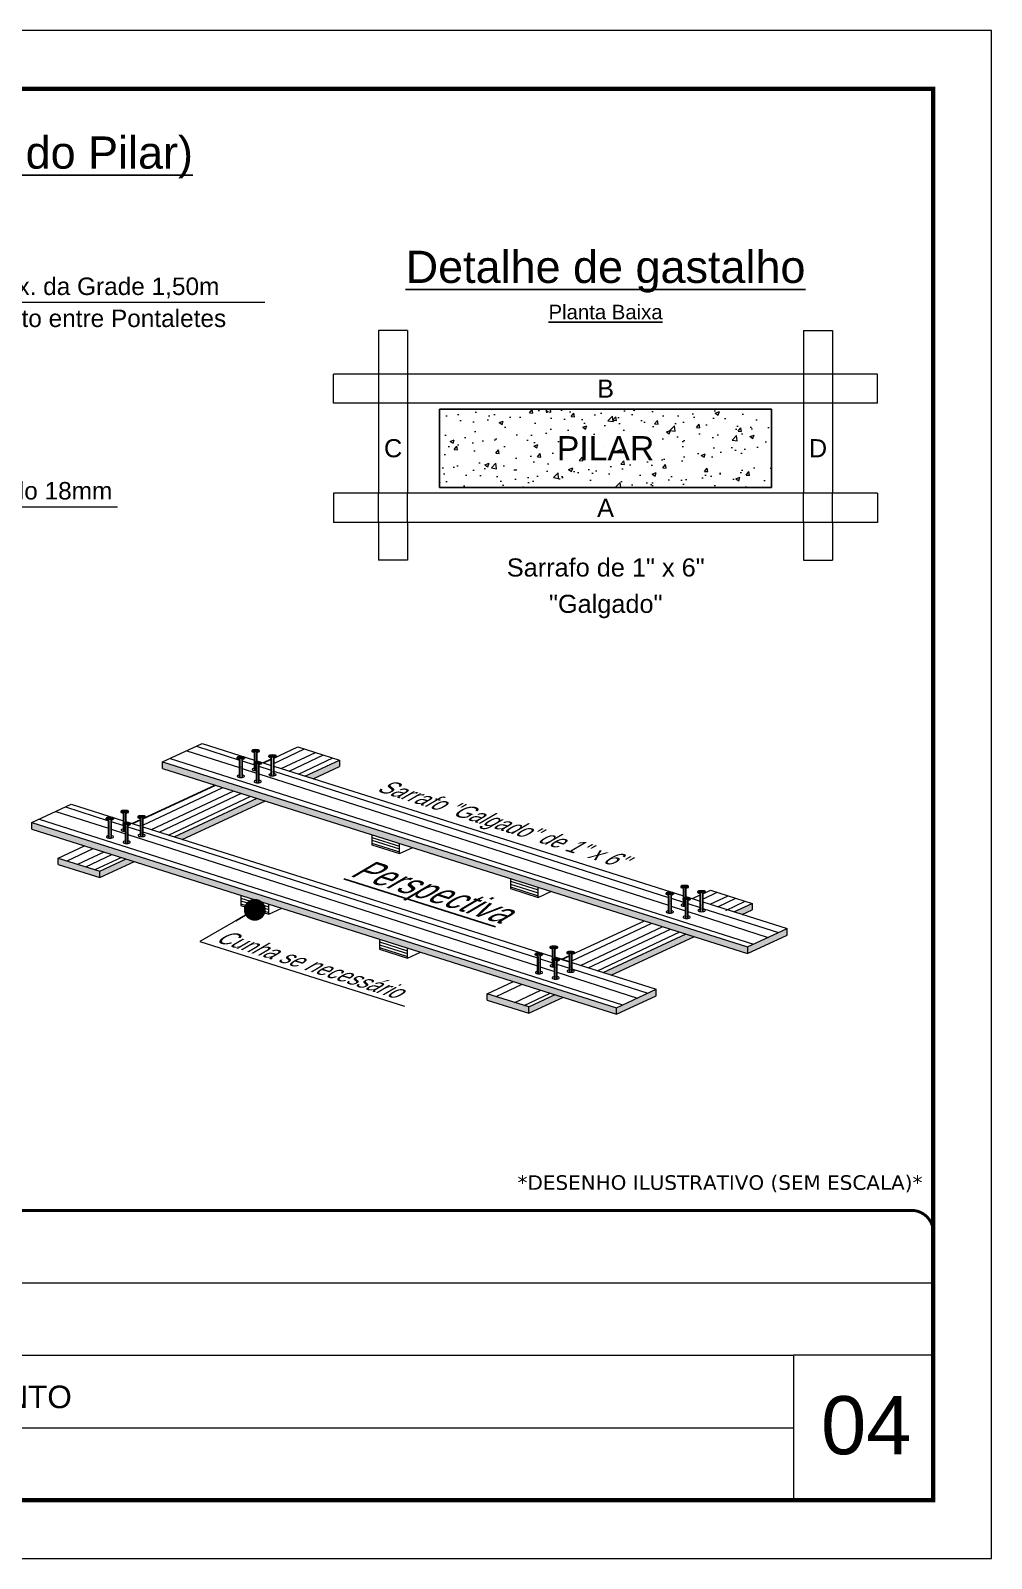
# Model space of a CAD drawing. Extents: x 2201 to 8455, y 252 to 7045.
# Drawn here: x 7794 to 8455, y 5995 to 7045 of the extents above; entities that cross this region are included whole.
import ezdxf
from ezdxf.enums import TextEntityAlignment as Align

# ---------------------------------------------------------------- set-up
doc = ezdxf.new("R2010")
doc.units = 0
doc.linetypes.add('CONTINUO', pattern=[0])
doc.linetypes.add('DASHED', pattern=[0.75, 0.5, -0.25])
for name, color, linetype, lineweight in [('CARIMBO', 255, 'Continuous', 9), ('CONCRETO', 251, 'Continuous', 25), ('Folhas', 255, 'Continuous', 9), ('Hachura', 251, 'Continuous', 9), ('Madeira', 126, 'Continuous', 18), ('SARRAFO DE PRESSAO', 251, 'DASHED', 9)]:
    doc.layers.add(name, color=color, linetype=linetype, lineweight=lineweight)
doc.layers.add('Demarcação 2', color=7, linetype='Continuous', lineweight=9, true_color=0xe0e0e0)
doc.styles.add('ARIAL', font='arial.ttf')
doc.styles.get("Standard").update_dxf_attribs({"font": 'arial.ttf'})
doc.styles.add('stylellllll', font='verdana.ttf', dxfattribs={"height": 2})
doc.dimstyles.new('3x', dxfattribs={"dimtxt": 10, "dimasz": 5, "dimexe": 7, "dimexo": 5, "dimgap": 4, "dimtad": 1, "dimdec": 4, "dimlfac": 0.333333, "dimdsep": 46, "dimtxsty": 'Standard', "dimblk": 'DOT', "dimcen": 0.09, "dimclrd": 1, "dimclre": 1, "dimclrt": 2, "dimadec": 0, "dimazin": 2, "dimtfac": 1, "dimtdec": 4, "dimtmove": 0, "dimatfit": 3, "dimldrblk": 'DOT', "dimfxl": 1, "dimtolj": 1, "dimtzin": 0, "dimlwd": 9, "dimlwe": 9, "dimarcsym": 0})

# ---------------------------------------------------------------- blocks, each defined once
blk = doc.blocks.new('_Dot')
at = {"color": 0, "linetype": 'ByBlock', "lineweight": -2}
blk.add_line((-0.5, 0), (-1, 0), dxfattribs=at)
at = {"color": 0, "linetype": 'ByBlock', "const_width": 0.5}
blk.add_lwpolyline([(-0.25, 0, 1), (0.25, 0, 1)], format="xyb", close=True, dxfattribs=at)
blk = doc.blocks.new('9999999999')
at = {"color": 30, "linetype": 'CONTINUO'}
for p, q in [((98564.6, 34379.6), (99584, 34379.6)), ((98564.6, 34329.8), (99488, 34329.8)), ((99584, 34329.8), (99488, 34329.8)), ((99488, 34329.8), (99488, 34230.2)), ((98564.6, 34280), (99488, 34280))]:
    blk.add_line(p, q, dxfattribs=at)
at = {"color": 30, "linetype": 'CONTINUO', "const_width": 2}
blk.add_lwpolyline([(99584, 34230.2), (99584, 34414.4, 0.414214), (99569, 34429.4), (98229, 34429.4, 0.414214), (98214, 34414.4), (98214, 34245.2, 0.414214), (98229, 34230.2), (99584, 34230.2)], format="xyb", dxfattribs=at)
at = {"layer": 'Folhas'}
blk.add_lwpolyline([(98139, 34190.2), (99624, 34190.2), (99624, 35240.2), (98139, 35240.2)], close=True, dxfattribs=at)
at = {"layer": 'Folhas', "color": 30, "const_width": 3}
blk.add_lwpolyline([(98214, 34230.2), (99584, 34230.2), (99584, 35200.2), (98214, 35200.2)], close=True, dxfattribs=at)
at = {"color": 7, "linetype": 'Continuous', "ltscale": 5, "style": 'ARIAL'}
blk.add_text('2° PAVIMENTO', height=15.483, dxfattribs=at).set_placement((98837.7, 34293.5))

msp = doc.modelspace()

# ---------------------------------------------------------------- hatches: boundary and pattern name
at = {"layer": 'Demarcação 2'}
h = msp.add_hatch(color=256, dxfattribs=at)
h.paths.add_polyline_path([(7813.33, 6476.01), (7813.33, 6471.61), (7841.94, 6462.56), (7841.94, 6466.96)])
h.paths.add_polyline_path([(7865.73, 6473.59), (7860.08, 6475.37), (7841.94, 6466.96), (7841.94, 6462.56)])
h.paths.add_polyline_path([(7955.73, 6515.3), (7950.09, 6517.08), (7892.95, 6490.6), (7898.59, 6488.82)])
h.paths.add_polyline_path([(8006.74, 6543.33), (7982.95, 6532.31), (7988.6, 6530.52), (8006.74, 6538.93)])
h = msp.add_hatch(color=256, dxfattribs=at)
h.paths.add_polyline_path([(7885.1, 6542.03), (7885.1, 6537.63), (8287.21, 6410.47), (8287.21, 6414.87)])
h.paths.add_polyline_path([(8314.43, 6423.09), (8314.43, 6427.49), (8287.21, 6414.87), (8287.21, 6410.47)])
h = msp.add_hatch(color=256, dxfattribs=at)
h.paths.add_polyline_path([(7795.09, 6500.32), (7795.09, 6495.92), (8197.2, 6368.77), (8197.2, 6373.17)])
h.paths.add_polyline_path([(8224.42, 6381.38), (8224.42, 6385.78), (8197.2, 6373.17), (8197.2, 6368.77)])
h = msp.add_hatch(color=256, dxfattribs=at)
h.paths.add_polyline_path([(8250.66, 6422.03), (8245.01, 6423.82), (8187.87, 6397.34), (8193.51, 6395.55)])
h.paths.add_polyline_path([(8290.38, 6444.84), (8277.88, 6439.05), (8283.52, 6437.26), (8290.38, 6440.44)])
h.paths.add_polyline_path([(8160.65, 6380.33), (8155.01, 6382.11), (8136.86, 6373.7), (8136.86, 6369.3)])
h.paths.add_polyline_path([(8108.25, 6382.75), (8108.25, 6378.35), (8136.86, 6369.3), (8136.86, 6373.7)])
at = {"layer": 'Hachura'}
h = msp.add_hatch(dxfattribs=at)
h.set_pattern_fill('AR-CONC', color=256, scale=4, style=0)
h.set_pattern_definition([(50, (8359.79, 11084.288), (28.69041, -2.51009), [3, -33]), (355, (8359.79, 11084.288), (-5.55005, 30.08769), [2.4, -26.4]), (100.4514, (8362.18, 11084.08), (23.14038, 27.57758), [2.5496, -28.04568]), (46.1842, (8359.79, 11092.288), (42.68964, -6.62076), [4.5, -49.5]), (96.6356, (8363.348, 11091.736), (37.3865, 38.9647), [3.8244, -42.0685]), (351.1842, (8359.79, 11092.29), (37.3865, 38.96474), [3.6, -39.6]), (21, (8363.79, 11090.288), (23.87628, -16.10476), [3, -33]), (326, (8363.79, 11090.288), (9.73261, 29.006), [2.4, -26.4]), (71.4514, (8365.78, 11088.946), (33.6089, 12.90122), [2.5496, -28.04568]), (37.5, (8359.79, 11084.288), (0.486394, 13.315754), [0, -26.08, 0, -26.8, 0, -26.5]), (7.5, (8359.79, 11084.288), (10.52278, 15.77647), [0, -15.28, 0, -25.48, 0, -10.1]), (327.5, (8350.87, 11084.288), (21.352897, -0.902195), [0, -10, 0, -31.2, 0, -41.4]), (317.5, (8346.87, 11084.288), (23.32745, 4.0042), [0, -13, 0, -20.72, 0, -29.4])])
h.paths.add_polyline_path([(8075.54, 6784.59), (8075.54, 6730.68), (8303.63, 6730.68), (8303.63, 6784.59)])
h.paths.add_polyline_path([(8151.95, 6745.19), (8227.22, 6745.19), (8227.22, 6770.08), (8151.95, 6770.08)], flags=24)
h = msp.add_hatch(dxfattribs=at)
h.set_pattern_fill('ANSI31', color=256, scale=15, angle=117.5, style=0)
h.set_pattern_definition([(162.5, (1383.7465, 13439.4647), (-0.56382337, -1.7882193), [])])
h.paths.add_polyline_path([(8048.02, 6486.11), (8028.95, 6492.14), (8028.95, 6485.14), (8048.02, 6479.11)])
h = msp.add_hatch(dxfattribs=at)
h.set_pattern_fill('ANSI31', color=256, scale=15, angle=117.5, style=0)
h.set_pattern_definition([(162.5, (1479.0928, 13409.3136), (-0.56382337, -1.7882193), [])])
h.paths.add_polyline_path([(8143.36, 6455.96), (8124.29, 6461.99), (8124.29, 6454.99), (8143.36, 6448.96)])
h = msp.add_hatch(dxfattribs=at)
h.set_pattern_fill('ANSI31', color=256, scale=15, angle=117.5, style=0)
h.set_pattern_definition([(162.5, (1293.74, 13397.7579), (-0.56382337, -1.7882193), [])])
h.paths.add_polyline_path([(7958.01, 6437.41), (7958.01, 6444.41), (7938.94, 6450.44), (7938.94, 6443.44)])
h = msp.add_hatch(dxfattribs=at)
h.set_pattern_fill('ANSI31', color=256, scale=15, angle=117.5, style=0)
h.set_pattern_definition([(162.5, (1389.0863, 13367.6067), (-0.56382337, -1.7882193), [])])
h.paths.add_polyline_path([(8053.35, 6414.26), (8034.29, 6420.29), (8034.29, 6413.29), (8053.35, 6407.26)])

# ---------------------------------------------------------------- linework, layer by layer
for p, q in [((7936.38, 6545.06), (7936.38, 6544.49)), ((7936.42, 6545.06), (7939, 6544.37)), ((7936.5, 6544.37), (7937.99, 6543.83)), ((7936.62, 6545.34), (7939.98, 6544.45)), ((7937.15, 6545.56), (7940.7, 6544.61)), ((7937.99, 6543.83), (7937.99, 6531.4)), ((7938.03, 6545.72), (7941.21, 6544.86)), ((7938.24, 6531.37), (7938.24, 6543.28)), ((7941.19, 6544.37), (7939.7, 6543.83)), ((7939.7, 6531.39), (7939.7, 6543.83)), ((7941.31, 6544.49), (7941.31, 6545.06)), ((7946.6, 6549.8), (7946.6, 6549.22)), ((7946.63, 6549.8), (7949.21, 6549.1)), ((7946.71, 6549.11), (7948.2, 6548.56)), ((7946.84, 6550.08), (7950.19, 6549.18)), ((7947.36, 6550.29), (7950.91, 6549.34)), ((7948.2, 6548.56), (7948.2, 6541.68)), ((7948.21, 6541.68), (7951.56, 6540.78)), ((7948.25, 6550.45), (7951.42, 6549.6)), ((7948.45, 6541.8), (7948.45, 6548.01)), ((7948.73, 6541.89), (7952.29, 6540.94)), ((7949.62, 6542.05), (7952.79, 6541.2)), ((7951.41, 6549.11), (7949.92, 6548.56)), ((7949.92, 6542.08), (7949.92, 6548.56)), ((7951.52, 6549.22), (7951.52, 6549.8)), ((7954.35, 6541.35), (7959.79, 6543.87)), ((7958.18, 6546.13), (7958.18, 6545.56)), ((7958.21, 6546.13), (7960.8, 6545.44)), ((7958.3, 6545.44), (7959.79, 6544.9)), ((7958.42, 6546.41), (7961.77, 6545.51)), ((7958.94, 6546.63), (7962.5, 6545.67)), ((7959.79, 6544.9), (7959.79, 6532.47)), ((7959.83, 6546.78), (7963.01, 6545.93)), ((7960.03, 6532.44), (7960.03, 6544.35)), ((7961.5, 6544.67), (7963.42, 6545.56)), ((7962.99, 6545.44), (7961.5, 6544.9)), ((7961.5, 6532.46), (7961.5, 6544.9)), ((7963.11, 6545.56), (7963.11, 6546.13)), ((7947.97, 6541.4), (7947.97, 6540.83)), ((7948, 6541.4), (7950.59, 6540.71)), ((7948.09, 6540.71), (7949.58, 6540.17)), ((7948.2, 6540.67), (7948.2, 6536.13)), ((7948.45, 6536.1), (7948.45, 6540.58)), ((7949.58, 6540.17), (7949.58, 6527.73)), ((7949.82, 6527.71), (7949.82, 6539.62)), ((7952.78, 6540.71), (7951.29, 6540.17)), ((7951.29, 6527.73), (7951.29, 6540.17)), ((7952.9, 6540.83), (7952.9, 6541.4)), ((7871.49, 6502.96), (7921.49, 6526.13)), ((7846.38, 6503.36), (7846.38, 6502.78)), ((7846.41, 6503.36), (7849, 6502.66)), ((7846.5, 6502.67), (7847.99, 6502.12)), ((7846.62, 6503.64), (7849.97, 6502.74)), ((7847.14, 6503.85), (7850.7, 6502.9)), ((7847.99, 6502.12), (7847.99, 6489.69)), ((7848.03, 6504.01), (7851.2, 6503.16)), ((7848.23, 6489.66), (7848.23, 6501.57)), ((7851.19, 6502.67), (7849.7, 6502.12)), ((7849.7, 6489.69), (7849.7, 6502.12)), ((7851.3, 6502.78), (7851.3, 6503.36)), ((7856.59, 6508.09), (7856.59, 6507.52)), ((7856.62, 6508.09), (7859.21, 6507.4)), ((7856.71, 6507.4), (7858.2, 6506.86)), ((7856.83, 6508.37), (7860.18, 6507.47)), ((7857.35, 6508.58), (7860.91, 6507.63)), ((7857.96, 6499.69), (7857.96, 6499.12)), ((7857.99, 6499.69), (7860.58, 6499)), ((7858.2, 6506.86), (7858.2, 6499.97)), ((7858.2, 6499.97), (7861.55, 6499.07)), ((7858.24, 6508.74), (7861.41, 6507.89)), ((7858.44, 6500.09), (7858.44, 6506.31)), ((7858.73, 6500.19), (7862.28, 6499.23)), ((7859.61, 6500.35), (7862.79, 6499.49)), ((7861.4, 6507.4), (7859.91, 6506.86)), ((7859.91, 6500.37), (7859.91, 6506.86)), ((7861.52, 6507.52), (7861.52, 6508.09)), ((7862.89, 6499.12), (7862.89, 6499.69)), ((7864.34, 6499.65), (7869.78, 6502.17)), ((7868.17, 6504.42), (7868.17, 6503.85)), ((7868.21, 6504.42), (7870.79, 6503.73)), ((7868.29, 6503.73), (7869.78, 6503.19)), ((7868.41, 6504.7), (7871.77, 6503.81)), ((7868.94, 6504.92), (7872.49, 6503.97)), ((7869.78, 6503.19), (7869.78, 6490.76)), ((7869.82, 6505.08), (7873, 6504.23)), ((7870.03, 6490.73), (7870.03, 6502.64)), ((7872.98, 6503.73), (7871.49, 6503.19)), ((7871.49, 6490.75), (7871.49, 6503.19)), ((7873.1, 6503.85), (7873.1, 6504.42)), ((7858.08, 6499), (7859.57, 6498.46)), ((7858.2, 6498.96), (7858.2, 6494.42)), ((7858.44, 6494.39), (7858.44, 6498.87)), ((7859.57, 6498.46), (7859.57, 6486.03)), ((7859.82, 6486), (7859.82, 6497.91)), ((7862.77, 6499), (7861.28, 6498.46)), ((7861.28, 6486.02), (7861.28, 6498.46)), ((8231.31, 6451.8), (8231.31, 6451.23)), ((8231.34, 6451.8), (8233.92, 6451.11)), ((8231.42, 6451.11), (8232.91, 6450.57)), ((8231.55, 6452.08), (8234.9, 6451.18)), ((8232.07, 6452.29), (8235.62, 6451.34)), ((8232.91, 6450.57), (8232.91, 6438.13)), ((8232.96, 6452.45), (8236.13, 6451.6)), ((8233.16, 6438.11), (8233.16, 6450.02)), ((8236.12, 6451.11), (8234.63, 6450.57)), ((8234.63, 6438.13), (8234.63, 6450.57)), ((8236.23, 6451.23), (8236.23, 6451.8)), ((8241.52, 6456.53), (8241.52, 6455.96)), ((8241.55, 6456.53), (8244.14, 6455.84)), ((8241.64, 6455.84), (8243.13, 6455.3)), ((8241.76, 6456.81), (8245.11, 6455.91)), ((8242.28, 6457.03), (8245.84, 6456.07)), ((8242.89, 6448.14), (8242.89, 6447.56)), ((8242.92, 6448.14), (8245.51, 6447.44)), ((8243.01, 6447.45), (8244.5, 6446.9)), ((8243.13, 6455.3), (8243.13, 6448.41)), ((8243.13, 6448.42), (8246.48, 6447.52)), ((8243.13, 6447.4), (8243.13, 6442.87)), ((8243.17, 6457.18), (8246.34, 6456.33)), ((8243.37, 6448.54), (8243.37, 6454.75)), ((8243.37, 6442.84), (8243.37, 6447.32)), ((8243.65, 6448.63), (8247.21, 6447.68)), ((8244.54, 6448.79), (8247.72, 6447.94)), ((8246.33, 6455.84), (8244.84, 6455.3)), ((8244.84, 6448.81), (8244.84, 6455.3)), ((8247.7, 6447.45), (8246.21, 6446.9)), ((8246.45, 6455.96), (8246.45, 6456.53)), ((8247.82, 6447.56), (8247.82, 6448.14)), ((8253.1, 6452.87), (8253.1, 6452.3)), ((8253.14, 6452.87), (8255.72, 6452.18)), ((8253.22, 6452.18), (8254.71, 6451.64)), ((8253.34, 6453.15), (8256.7, 6452.25)), ((8253.87, 6453.36), (8257.42, 6452.41)), ((8254.71, 6451.64), (8254.71, 6439.2)), ((8254.75, 6453.52), (8257.93, 6452.67)), ((8254.96, 6439.18), (8254.96, 6451.09)), ((8257.91, 6452.18), (8256.42, 6451.64)), ((8256.42, 6439.2), (8256.42, 6451.64)), ((8258.03, 6452.3), (8258.03, 6452.87)), ((8244.5, 6446.9), (8244.5, 6434.47)), ((8244.74, 6434.44), (8244.74, 6446.36)), ((8246.21, 6434.47), (8246.21, 6446.9)), ((8141.3, 6410.09), (8141.3, 6409.52)), ((8141.33, 6410.09), (8143.92, 6409.4)), ((8141.42, 6409.4), (8142.91, 6408.86)), ((8141.54, 6410.37), (8144.89, 6409.48)), ((8142.06, 6410.59), (8145.62, 6409.64)), ((8142.91, 6408.86), (8142.91, 6396.43)), ((8142.95, 6410.75), (8146.12, 6409.9)), ((8143.15, 6396.4), (8143.15, 6408.31)), ((8146.11, 6409.4), (8144.62, 6408.86)), ((8144.62, 6396.42), (8144.62, 6408.86)), ((8146.23, 6409.52), (8146.23, 6410.09)), ((8151.51, 6414.83), (8151.51, 6414.25)), ((8151.54, 6414.83), (8154.13, 6414.13)), ((8151.63, 6414.14), (8153.12, 6413.59)), ((8151.75, 6415.11), (8155.1, 6414.21)), ((8152.28, 6415.32), (8155.83, 6414.37)), ((8152.88, 6406.43), (8152.88, 6405.86)), ((8152.92, 6406.43), (8155.5, 6405.74)), ((8153, 6405.74), (8154.49, 6405.2)), ((8153.12, 6413.59), (8153.12, 6406.71)), ((8153.12, 6405.7), (8153.12, 6401.16)), ((8153.13, 6406.71), (8156.48, 6405.81)), ((8153.16, 6415.48), (8156.34, 6414.63)), ((8153.37, 6406.83), (8153.37, 6413.04)), ((8153.37, 6401.13), (8153.37, 6405.61)), ((8153.65, 6406.92), (8157.2, 6405.97)), ((8154.49, 6405.2), (8154.49, 6392.76)), ((8154.53, 6407.08), (8157.71, 6406.23)), ((8156.32, 6414.14), (8154.83, 6413.59)), ((8154.83, 6407.11), (8154.83, 6413.59)), ((8154.83, 6407.79), (8164.7, 6404.66)), ((8157.69, 6405.74), (8156.2, 6405.2)), ((8156.2, 6392.76), (8156.2, 6405.2)), ((8156.44, 6414.25), (8156.44, 6414.83)), ((8157.81, 6405.86), (8157.81, 6406.43)), ((8159.26, 6406.38), (8164.7, 6408.9)), ((8159.26, 6406.38), (8164.7, 6408.9)), ((8163.1, 6411.16), (8163.1, 6410.59)), ((8163.13, 6411.16), (8165.71, 6410.47)), ((8163.21, 6410.47), (8164.7, 6409.93)), ((8163.34, 6411.44), (8166.69, 6410.54)), ((8163.86, 6411.66), (8167.41, 6410.7)), ((8164.7, 6409.93), (8164.7, 6397.5)), ((8164.75, 6411.81), (8167.92, 6410.96)), ((8164.95, 6397.47), (8164.95, 6409.38)), ((8167.91, 6410.47), (8166.42, 6409.93)), ((8166.42, 6397.49), (8166.42, 6409.93)), ((8168.02, 6410.59), (8168.02, 6411.16)), ((8154.74, 6392.74), (8154.74, 6404.65))]:
    msp.add_line(p, q)
at = {"const_width": 0.117}
for points in [[(7949.71, 6543.97, -0.1838798), (7948.47, 6543.97, -0.1838798)], [(7949.71, 6543.04, -0.1838798), (7948.47, 6543.04, -0.1838798)], [(7949.14, 6541.99, -0.0982359), (7948.47, 6542.1)], [(7949.71, 6542.1, -0.0257332), (7949.54, 6542.04, -0.0257332)], [(7939.5, 6539.24, -0.1838798), (7938.25, 6539.24, -0.1838798)], [(7939.5, 6538.3, -0.1838798), (7938.25, 6538.3, -0.1838798)], [(7939.5, 6537.37, -0.1838798), (7938.25, 6537.37, -0.1838798)], [(7939.5, 6536.43, -0.1838798), (7938.25, 6536.43, -0.1838798)], [(7939.5, 6535.49, -0.1838798), (7938.25, 6535.49, -0.1838798)], [(7939.5, 6534.55, -0.1838798), (7938.25, 6534.55, -0.1838798)], [(7939.5, 6533.62, -0.1838798), (7938.25, 6533.62, -0.1838798)], [(7939.5, 6532.68, -0.1838798), (7938.25, 6532.68, -0.1838798)], [(7949.56, 6540.17, -0.1605238), (7948.47, 6540.22)], [(7949.58, 6539.24, -0.1633298), (7948.47, 6539.29)], [(7949.58, 6538.3, -0.1633298), (7948.47, 6538.35)], [(7949.58, 6537.37, -0.1633298), (7948.47, 6537.41)], [(7951.08, 6535.58, -0.1838798), (7949.84, 6535.58, -0.1838798)], [(7951.08, 6534.64, -0.1838798), (7949.84, 6534.64, -0.1838798)], [(7951.08, 6533.7, -0.1838798), (7949.84, 6533.7, -0.1838798)], [(7951.08, 6532.77, -0.1838798), (7949.84, 6532.77, -0.1838798)], [(7951.08, 6531.83, -0.1838798), (7949.84, 6531.83, -0.1838798)], [(7961.29, 6540.31, -0.1838798), (7960.05, 6540.31, -0.1838798)], [(7961.29, 6539.37, -0.1838798), (7960.05, 6539.37, -0.1838798)], [(7961.29, 6538.44, -0.1838798), (7960.05, 6538.44, -0.1838798)], [(7961.29, 6537.5, -0.1838798), (7960.05, 6537.5, -0.1838798)], [(7961.29, 6536.56, -0.1838798), (7960.05, 6536.56, -0.1838798)], [(7961.29, 6535.62, -0.1838798), (7960.05, 6535.62, -0.1838798)], [(7961.29, 6534.69, -0.1838798), (7960.05, 6534.69, -0.1838798)], [(7961.29, 6533.75, -0.1838798), (7960.05, 6533.75, -0.1838798)], [(7951.08, 6530.89, -0.1838798), (7949.84, 6530.89, -0.1838798)], [(7951.08, 6529.95, -0.1838798), (7949.84, 6529.95, -0.1838798)], [(7951.08, 6529.02, -0.1838798), (7949.84, 6529.02, -0.1838798)], [(7859.7, 6502.27, -0.1838798), (7858.46, 6502.27, -0.1838798)], [(7859.7, 6501.33, -0.1838798), (7858.46, 6501.33, -0.1838798)], [(7859.13, 6500.28, -0.0982359), (7858.46, 6500.39)], [(7859.7, 6500.39, -0.0257332), (7859.53, 6500.34, -0.0257332)], [(7849.49, 6497.54, -0.1838798), (7848.25, 6497.54, -0.1838798)], [(7849.49, 6496.6, -0.1838798), (7848.25, 6496.6, -0.1838798)], [(7849.49, 6495.66, -0.1838798), (7848.25, 6495.66, -0.1838798)], [(7849.49, 6494.72, -0.1838798), (7848.25, 6494.72, -0.1838798)], [(7849.49, 6493.79, -0.1838798), (7848.25, 6493.79, -0.1838798)], [(7849.49, 6492.85, -0.1838798), (7848.25, 6492.85, -0.1838798)], [(7849.49, 6491.91, -0.1838798), (7848.25, 6491.91, -0.1838798)], [(7849.49, 6490.97, -0.1838798), (7848.25, 6490.97, -0.1838798)], [(7859.55, 6498.47, -0.1605238), (7858.46, 6498.52)], [(7859.57, 6497.54, -0.1633298), (7858.46, 6497.58)], [(7859.57, 6496.6, -0.1633298), (7858.46, 6496.64)], [(7859.57, 6495.66, -0.1633298), (7858.46, 6495.7)], [(7861.07, 6493.87, -0.1838798), (7859.83, 6493.87, -0.1838798)], [(7861.07, 6492.93, -0.1838798), (7859.83, 6492.93, -0.1838798)], [(7861.07, 6492, -0.1838798), (7859.83, 6492, -0.1838798)], [(7861.07, 6491.06, -0.1838798), (7859.83, 6491.06, -0.1838798)], [(7861.07, 6490.12, -0.1838798), (7859.83, 6490.12, -0.1838798)], [(7861.07, 6489.18, -0.1838798), (7859.83, 6489.18, -0.1838798)], [(7871.29, 6498.6, -0.1838798), (7870.04, 6498.6, -0.1838798)], [(7871.29, 6497.67, -0.1838798), (7870.04, 6497.67, -0.1838798)], [(7871.29, 6496.73, -0.1838798), (7870.04, 6496.73, -0.1838798)], [(7871.29, 6495.79, -0.1838798), (7870.04, 6495.79, -0.1838798)], [(7871.29, 6494.85, -0.1838798), (7870.04, 6494.85, -0.1838798)], [(7871.29, 6493.92, -0.1838798), (7870.04, 6493.92, -0.1838798)], [(7871.29, 6492.98, -0.1838798), (7870.04, 6492.98, -0.1838798)], [(7871.29, 6492.04, -0.1838798), (7870.04, 6492.04, -0.1838798)], [(7861.07, 6488.25, -0.1838798), (7859.83, 6488.25, -0.1838798)], [(7861.07, 6487.31, -0.1838798), (7859.83, 6487.31, -0.1838798)], [(8244.63, 6450.71, -0.1838798), (8243.39, 6450.71, -0.1838798)], [(8244.63, 6449.77, -0.1838798), (8243.39, 6449.77, -0.1838798)], [(8244.06, 6448.72, -0.0982359), (8243.39, 6448.84)], [(8244.48, 6446.91, -0.1605238), (8243.39, 6446.96)], [(8244.63, 6448.84, -0.0257332), (8244.46, 6448.78, -0.0257332)], [(8256.22, 6447.05, -0.1838798), (8254.97, 6447.05, -0.1838798)], [(8234.42, 6445.98, -0.1838798), (8233.18, 6445.98, -0.1838798)], [(8234.42, 6445.04, -0.1838798), (8233.18, 6445.04, -0.1838798)], [(8234.42, 6444.1, -0.1838798), (8233.18, 6444.1, -0.1838798)], [(8234.42, 6443.17, -0.1838798), (8233.18, 6443.17, -0.1838798)], [(8234.42, 6442.23, -0.1838798), (8233.18, 6442.23, -0.1838798)], [(8234.42, 6441.29, -0.1838798), (8233.18, 6441.29, -0.1838798)], [(8234.42, 6440.35, -0.1838798), (8233.18, 6440.35, -0.1838798)], [(8234.42, 6439.42, -0.1838798), (8233.18, 6439.42, -0.1838798)], [(8244.5, 6445.98, -0.1633298), (8243.39, 6446.02)], [(8244.5, 6445.04, -0.1633298), (8243.39, 6445.09)], [(8244.5, 6444.1, -0.1633298), (8243.39, 6444.15)], [(8246, 6442.32, -0.1838798), (8244.76, 6442.32, -0.1838798)], [(8246, 6441.38, -0.1838798), (8244.76, 6441.38, -0.1838798)], [(8246, 6440.44, -0.1838798), (8244.76, 6440.44, -0.1838798)], [(8246, 6439.5, -0.1838798), (8244.76, 6439.5, -0.1838798)], [(8246, 6438.57, -0.1838798), (8244.76, 6438.57, -0.1838798)], [(8246, 6437.63, -0.1838798), (8244.76, 6437.63, -0.1838798)], [(8246, 6436.69, -0.1838798), (8244.76, 6436.69, -0.1838798)], [(8256.22, 6446.11, -0.1838798), (8254.97, 6446.11, -0.1838798)], [(8256.22, 6445.17, -0.1838798), (8254.97, 6445.17, -0.1838798)], [(8256.22, 6444.24, -0.1838798), (8254.97, 6444.24, -0.1838798)], [(8256.22, 6443.3, -0.1838798), (8254.97, 6443.3, -0.1838798)], [(8256.22, 6442.36, -0.1838798), (8254.97, 6442.36, -0.1838798)], [(8256.22, 6441.42, -0.1838798), (8254.97, 6441.42, -0.1838798)], [(8256.22, 6440.49, -0.1838798), (8254.97, 6440.49, -0.1838798)], [(8246, 6435.75, -0.1838798), (8244.76, 6435.75, -0.1838798)], [(8154.62, 6409, -0.1838798), (8153.38, 6409, -0.1838798)], [(8154.62, 6408.07, -0.1838798), (8153.38, 6408.07, -0.1838798)], [(8154.05, 6407.02, -0.0982359), (8153.38, 6407.13)], [(8154.47, 6405.2, -0.1605238), (8153.38, 6405.25)], [(8154.62, 6407.13, -0.0257332), (8154.45, 6407.07, -0.0257332)], [(8166.21, 6405.34, -0.1838798), (8164.97, 6405.34, -0.1838798)], [(8144.41, 6404.27, -0.1838798), (8143.17, 6404.27, -0.1838798)], [(8144.41, 6403.33, -0.1838798), (8143.17, 6403.33, -0.1838798)], [(8144.41, 6402.4, -0.1838798), (8143.17, 6402.4, -0.1838798)], [(8144.41, 6401.46, -0.1838798), (8143.17, 6401.46, -0.1838798)], [(8144.41, 6400.52, -0.1838798), (8143.17, 6400.52, -0.1838798)], [(8144.41, 6399.58, -0.1838798), (8143.17, 6399.58, -0.1838798)], [(8144.41, 6398.65, -0.1838798), (8143.17, 6398.65, -0.1838798)], [(8144.41, 6397.71, -0.1838798), (8143.17, 6397.71, -0.1838798)], [(8154.49, 6404.27, -0.1633298), (8153.38, 6404.32)], [(8154.49, 6403.33, -0.1633298), (8153.38, 6403.38)], [(8154.49, 6402.4, -0.1633298), (8153.38, 6402.44)], [(8156, 6400.61, -0.1838798), (8154.75, 6400.61, -0.1838798)], [(8156, 6399.67, -0.1838798), (8154.75, 6399.67, -0.1838798)], [(8156, 6398.73, -0.1838798), (8154.75, 6398.73, -0.1838798)], [(8156, 6397.8, -0.1838798), (8154.75, 6397.8, -0.1838798)], [(8156, 6396.86, -0.1838798), (8154.75, 6396.86, -0.1838798)], [(8156, 6395.92, -0.1838798), (8154.75, 6395.92, -0.1838798)], [(8156, 6394.98, -0.1838798), (8154.75, 6394.98, -0.1838798)], [(8166.21, 6404.4, -0.1838798), (8164.97, 6404.4, -0.1838798)], [(8166.21, 6403.47, -0.1838798), (8164.97, 6403.47, -0.1838798)], [(8166.21, 6402.53, -0.1838798), (8164.97, 6402.53, -0.1838798)], [(8166.21, 6401.59, -0.1838798), (8164.97, 6401.59, -0.1838798)], [(8166.21, 6400.65, -0.1838798), (8164.97, 6400.65, -0.1838798)], [(8166.21, 6399.72, -0.1838798), (8164.97, 6399.72, -0.1838798)], [(8166.21, 6398.78, -0.1838798), (8164.97, 6398.78, -0.1838798)], [(8156, 6394.05, -0.1838798), (8154.75, 6394.05, -0.1838798)]]:
    msp.add_lwpolyline(points, format="xyb", dxfattribs=at)
for centre, start, end in [((7936.5, 6544.49), 180, 270), ((7941.19, 6544.49), 270, 0), ((7946.71, 6549.22), 180, 270), ((7951.41, 6549.22), 270, 0), ((7958.3, 6545.56), 180, 270), ((7962.99, 6545.56), 270, 0), ((7948.09, 6540.83), 180, 270), ((7952.78, 6540.83), 270, 0), ((7846.5, 6502.78), 180, 270), ((7851.19, 6502.78), 270, 0), ((7856.71, 6507.52), 180, 270), ((7861.4, 6507.52), 270, 0), ((7868.29, 6503.85), 180, 270), ((7872.98, 6503.85), 270, 0), ((7858.08, 6499.12), 180, 270), ((7862.77, 6499.12), 270, 0), ((8231.42, 6451.23), 180, 270), ((8236.12, 6451.23), 270, 0), ((8241.64, 6455.96), 180, 270), ((8243.01, 6447.56), 180, 270), ((8246.33, 6455.96), 270, 0), ((8247.7, 6447.56), 270, 0), ((8253.22, 6452.3), 180, 270), ((8257.91, 6452.3), 270, 0), ((8141.42, 6409.52), 180, 270), ((8146.11, 6409.52), 270, 0), ((8151.63, 6414.25), 180, 270), ((8153, 6405.86), 180, 270), ((8156.32, 6414.25), 270, 0), ((8157.69, 6405.86), 270, 0), ((8163.21, 6410.59), 180, 270), ((8167.91, 6410.59), 270, 0)]:
    msp.add_arc(centre, 0.117, start, end)
at = {"extrusion": (0, 0, -1)}
for centre in [(7938.86, 6545.06), (7949.08, 6549.8), (7950.45, 6541.4), (7960.66, 6546.13), (7848.86, 6503.36), (7859.07, 6508.09), (7860.44, 6499.69), (7870.65, 6504.42), (8233.79, 6451.8), (8244, 6456.53), (8245.37, 6448.14), (8255.58, 6452.87), (8153.99, 6414.83), (8143.78, 6410.09), (8155.36, 6406.43), (8165.58, 6411.16)]:
    msp.add_ellipse(centre, major_axis=(2.45, 0), ratio=0.2835444, start_param=-1.5707963, end_param=4.712389, dxfattribs=at)
at = {"layer": 'CONCRETO'}
for p, q in [((8075.54, 6784.59), (8075.54, 6730.68)), ((8303.63, 6784.59), (8075.54, 6784.59)), ((8303.63, 6784.59), (8303.63, 6730.68)), ((8075.54, 6730.68), (8303.63, 6730.68))]:
    msp.add_line(p, q, dxfattribs=at)
at = {"layer": 'Hachura'}
for p, q in [((8033.54, 6808.59), (8033.54, 6788.59)), ((8053.54, 6808.59), (8053.54, 6788.59)), ((8325.63, 6808.59), (8325.63, 6788.59)), ((8345.63, 6808.59), (8345.63, 6788.59)), ((8033.54, 6706.68), (8033.54, 6726.68)), ((8053.54, 6706.68), (8053.54, 6726.68)), ((8325.63, 6706.68), (8325.63, 6726.68)), ((8345.63, 6706.68), (8345.63, 6726.68)), ((7908.37, 6552.81), (7937.99, 6543.33)), ((7890.18, 6544.39), (8291.28, 6416.76)), ((7901.79, 6549.77), (7937.99, 6538.15)), ((7939.7, 6542.78), (7948.2, 6540.06)), ((7961.5, 6540.95), (7982.69, 6550.94)), ((7966.67, 6537.46), (7990.23, 6548.55)), ((7972.01, 6535.77), (7995.58, 6546.86)), ((7978.43, 6533.74), (8002, 6544.83)), ((7939.7, 6537.6), (7949.58, 6534.43)), ((7951.29, 6539.08), (7959.79, 6536.36)), ((7951.29, 6533.88), (8232.91, 6443.5)), ((7959.13, 6539.84), (7959.79, 6540.15)), ((7961.5, 6535.81), (8232.91, 6448.94)), ((7871.49, 6498.65), (7926.48, 6524.55)), ((7877.42, 6495.51), (7934.01, 6522.16)), ((7818.34, 6511.1), (7847.99, 6501.62)), ((7882.76, 6493.82), (7939.36, 6520.47)), ((7889.17, 6491.8), (7945.77, 6518.45)), ((7800.17, 6502.68), (8201.27, 6375.05)), ((7811.78, 6508.06), (7847.99, 6496.44)), ((7849.7, 6501.07), (7858.2, 6498.36)), ((7849.7, 6495.89), (7859.57, 6492.72)), ((7861.28, 6497.37), (7869.78, 6494.65)), ((7861.28, 6492.17), (8142.91, 6401.82)), ((7871.49, 6494.1), (8142.91, 6407.31)), ((7819.38, 6474.1), (7837.35, 6482.56)), ((7826.9, 6471.72), (7844.87, 6480.18)), ((7832.24, 6470.03), (7850.21, 6478.49)), ((7838.64, 6468.01), (7856.61, 6476.47)), ((8234.63, 6448.39), (8243.13, 6445.67)), ((8256.42, 6447.78), (8266.33, 6452.44)), ((8261.48, 6444.23), (8273.87, 6450.06)), ((8266.83, 6442.54), (8279.21, 6448.37)), ((8234.63, 6442.95), (8244.5, 6439.78)), ((8246.21, 6444.68), (8254.71, 6441.96)), ((8246.21, 6439.23), (8301.48, 6421.49)), ((8253.95, 6446.61), (8254.71, 6446.97)), ((8256.42, 6441.42), (8308.51, 6424.75)), ((8272.23, 6440.03), (8285.63, 6446.34)), ((8166.42, 6405.38), (8221.4, 6431.28)), ((8172.34, 6402.25), (8228.93, 6428.9)), ((8177.68, 6400.56), (8234.28, 6427.21)), ((8184.09, 6398.53), (8240.69, 6425.18)), ((8144.62, 6406.75), (8153.12, 6404.03)), ((8144.62, 6401.26), (8154.49, 6398.09)), ((8156.2, 6403.05), (8164.7, 6400.33)), ((8156.2, 6397.54), (8211.48, 6379.78)), ((8166.42, 6399.78), (8218.61, 6383.09)), ((8114.3, 6380.84), (8132.27, 6389.3)), ((8127.16, 6376.77), (8145.14, 6385.23)), ((8133.56, 6374.75), (8151.53, 6383.21))]:
    msp.add_line(p, q, dxfattribs=at)
at = {"layer": 'Madeira', "ltscale": 5}
for p, q in [((8033.54, 6838.59), (8033.54, 6808.59)), ((8053.54, 6838.59), (8033.54, 6838.59)), ((8053.54, 6838.59), (8053.54, 6808.59)), ((8325.63, 6838.59), (8325.63, 6808.59)), ((8325.63, 6838.59), (8345.63, 6838.59)), ((8345.63, 6838.59), (8345.63, 6808.59)), ((8002.54, 6788.59), (8002.54, 6808.59)), ((8376.63, 6808.59), (8002.54, 6808.59)), ((8376.63, 6788.59), (8376.63, 6808.59)), ((8376.63, 6788.59), (8002.54, 6788.59)), ((8053.54, 6788.59), (8053.54, 6726.68)), ((8325.63, 6788.59), (8325.63, 6726.68)), ((8002.54, 6726.68), (8002.54, 6706.68)), ((8376.63, 6726.68), (8002.54, 6726.68)), ((8376.63, 6726.68), (8376.63, 6706.68)), ((8376.63, 6706.68), (8002.54, 6706.68)), ((8033.54, 6706.68), (8033.54, 6680.77)), ((8053.54, 6706.68), (8053.54, 6680.77)), ((8325.63, 6706.68), (8325.63, 6680.77)), ((8345.63, 6706.68), (8345.63, 6680.77)), ((8053.54, 6680.77), (8033.54, 6680.77)), ((8325.63, 6680.77), (8345.63, 6680.77)), ((7885.1, 6542.03), (7912.32, 6554.64)), ((7912.32, 6554.64), (7948.2, 6543.3)), ((7961.5, 6544.67), (7978.14, 6552.38)), ((7978.14, 6552.38), (8006.74, 6543.33)), ((7885.1, 6542.03), (8287.21, 6414.87)), ((7885.1, 6537.63), (7885.1, 6542.03)), ((7949.92, 6542.76), (7959.79, 6539.63)), ((7954.35, 6541.35), (7959.79, 6543.87)), ((7982.95, 6532.31), (8006.74, 6543.33)), ((8006.74, 6543.33), (8006.74, 6538.93)), ((7885.1, 6537.63), (8287.21, 6410.47)), ((7961.5, 6539.09), (8243.13, 6450.03)), ((7988.6, 6530.52), (8006.74, 6538.93)), ((7871.49, 6502.96), (7921.49, 6526.13)), ((7795.09, 6500.32), (7822.31, 6512.94)), ((7822.31, 6512.94), (7858.2, 6501.59)), ((7892.95, 6490.6), (7950.09, 6517.08)), ((7898.59, 6488.82), (7955.73, 6515.3)), ((7795.09, 6500.32), (8197.2, 6373.17)), ((7795.09, 6495.92), (7795.09, 6500.32)), ((7859.91, 6501.05), (7869.78, 6497.93)), ((7864.34, 6499.65), (7869.78, 6502.17)), ((7795.09, 6495.92), (8197.2, 6368.77)), ((7871.49, 6497.39), (8153.12, 6408.33)), ((8028.95, 6492.14), (8028.95, 6485.14)), ((7813.33, 6476.01), (7831.48, 6484.42)), ((8028.95, 6485.14), (8048.02, 6479.11)), ((8048.02, 6479.11), (8048.02, 6486.11)), ((8048.02, 6479.11), (8056.99, 6483.27)), ((7813.33, 6471.61), (7813.33, 6476.01)), ((7813.33, 6476.01), (7841.94, 6466.96)), ((7813.33, 6471.61), (7841.94, 6462.56)), ((7841.94, 6466.96), (7860.08, 6475.37)), ((7841.94, 6462.56), (7865.73, 6473.59)), ((7841.94, 6462.56), (7841.94, 6466.96)), ((8124.29, 6461.99), (8124.29, 6454.99)), ((7938.94, 6450.44), (7938.94, 6443.44)), ((8124.29, 6454.99), (8143.36, 6448.96)), ((8143.36, 6448.96), (8143.36, 6455.96)), ((8143.36, 6448.96), (8152.34, 6453.12)), ((8244.84, 6449.49), (8254.71, 6446.37)), ((8249.27, 6448.09), (8254.71, 6450.61)), ((8256.42, 6451.4), (8261.77, 6453.88)), ((8261.77, 6453.88), (8290.38, 6444.84)), ((7938.94, 6443.44), (7958.01, 6437.41)), ((7958.01, 6437.41), (7958.01, 6444.41)), ((7958.01, 6437.41), (7966.99, 6441.57)), ((8256.42, 6445.83), (8314.43, 6427.49)), ((8277.88, 6439.05), (8290.38, 6444.84)), ((8283.52, 6437.26), (8290.38, 6440.44)), ((8290.38, 6444.84), (8290.38, 6440.44)), ((8166.42, 6409.7), (8216.41, 6432.86)), ((8287.21, 6414.87), (8314.43, 6427.49)), ((8314.43, 6423.09), (8314.43, 6427.49)), ((8034.29, 6420.29), (8034.29, 6413.29)), ((8187.87, 6397.34), (8245.01, 6423.82)), ((8193.51, 6395.55), (8250.66, 6422.03)), ((8287.21, 6410.47), (8314.43, 6423.09)), ((8034.29, 6413.29), (8053.35, 6407.26)), ((8053.35, 6407.26), (8053.35, 6414.26)), ((8053.35, 6407.26), (8062.33, 6411.42)), ((8287.21, 6414.87), (8287.21, 6410.47)), ((8166.42, 6404.12), (8224.42, 6385.78)), ((8108.25, 6382.75), (8126.4, 6391.16)), ((8197.2, 6373.17), (8224.42, 6385.78)), ((8224.42, 6381.38), (8224.42, 6385.78)), ((8108.25, 6378.35), (8108.25, 6382.75)), ((8136.86, 6373.7), (8108.25, 6382.75)), ((8108.25, 6378.35), (8136.86, 6369.3)), ((8136.86, 6373.7), (8155.01, 6382.11)), ((8136.86, 6369.3), (8160.65, 6380.33)), ((8136.86, 6369.3), (8136.86, 6373.7)), ((8197.2, 6368.77), (8224.42, 6381.38)), ((8197.2, 6368.77), (8197.2, 6373.17))]:
    msp.add_line(p, q, dxfattribs=at)
at = {"layer": 'Madeira'}
for p, q in [((8033.54, 6788.59), (8033.54, 6726.68)), ((8345.63, 6788.59), (8345.63, 6726.68))]:
    msp.add_line(p, q, dxfattribs=at)
at = {"layer": 'Madeira', "ltscale": 5}
for centre, major_axis, start_param, end_param in [((7938.86, 6532.23), (2.48, 0), 1.93026, 7.5084591), ((7949.08, 6536.96), (2.48, 0), 1.93026, 4.9157095), ((7960.66, 6533.29), (2.48, 0), 1.93026, 7.5084591), ((7950.45, 6528.56), (2.48, 0), 1.93026, 7.5084591), ((7848.86, 6490.52), (-2.48, 0), -1.2113327, 4.3668665), ((7859.07, 6495.25), (2.48, 0), 1.93026, 4.9157095), ((7870.65, 6491.59), (-2.48, 0), -1.2113327, 4.3668665), ((7860.44, 6486.86), (2.48, 0), 1.93026, 7.5084591), ((8233.79, 6438.96), (-2.48, 0), -1.2113327, 4.3668665), ((8244, 6443.69), (2.48, 0), 1.93026, 4.9157095), ((8255.58, 6440.03), (-2.48, 0), -1.2113327, 4.3668665), ((8245.37, 6435.3), (2.48, 0), 1.93026, 7.5084591), ((8143.78, 6397.26), (2.48, 0), 1.93026, 7.5084591), ((8153.99, 6401.99), (2.48, 0), 1.93026, 4.9157095), ((8165.58, 6398.32), (2.48, 0), 1.93026, 7.5084591), ((8155.36, 6393.59), (2.48, 0), 1.93026, 7.5084591)]:
    msp.add_ellipse(centre, major_axis=major_axis, ratio=0.3568773, start_param=start_param, end_param=end_param, dxfattribs=at)

# ---------------------------------------------------------------- block references
at = {"layer": 'SARRAFO DE PRESSAO', "color": 6, "linetype": 'ByBlock'}
msp.add_blockref('9999999999', (-91169.11, -28195.54), dxfattribs=at)

# ---------------------------------------------------------------- texts
at = {"color": 0, "linetype": 'Continuous', "ltscale": 5, "style": 'ARIAL'}
for s, height, p in [('%%UPLANTA (Seção do Pilar)', 22.1184, (7730.82, 6949.76)), ('%%UDetalhe de gastalho', 22.1184, (8189.59, 6871.23)), ('%%UPlanta Baixa', 10, (8189.59, 6846.23))]:
    msp.add_text(s, height=height, dxfattribs=at).set_placement(p, align=Align.CENTER)
for s, p in [('Largura máx. da Grade 1,50m', (7699.57, 6862.92)), ('Compensado 18mm', (7699.57, 6722.4))]:
    msp.add_text(s, height=12, dxfattribs=at).set_placement(p)
msp.add_text('Espaçamento entre Pontaletes', height=12, dxfattribs=at).set_placement((7699.57, 6852.92), align=Align.TOP_LEFT)
for s, height, p in [('B', 12.44, (8189.59, 6798.59)), ('C', 12.44, (8043.54, 6757.64)), ('PILAR', 16.589, (8189.59, 6757.64)), ('D', 12.44, (8335.63, 6757.64)), ('A', 12.44, (8189.59, 6716.68)), ('Sarrafo de 1" x 6"', 12.4416, (8189.73, 6675.69)), ('"Galgado"', 12.442, (8189.73, 6650.69))]:
    msp.add_text(s, height=height, dxfattribs=at).set_placement(p, align=Align.MIDDLE_CENTER)
at = {"style": 'ARIAL', "oblique": 42}
for s, height, p in [('Sarrafo "Galgado" de 1" x 6\'\'', 9.9777, (8115.41, 6495.67)), ('%%UPerspectiva', 15, (8065.28, 6447.24))]:
    msp.add_text(s, height=height, rotation=342.45159, dxfattribs=at).set_placement(p, align=Align.CENTER)
msp.add_text('Cunha se necessário', height=9.9777, rotation=342.45159, dxfattribs=at).set_placement((7920.78, 6418.66))
at = {"style": 'stylellllll'}
msp.add_text('*DESENHO ILUSTRATIVO (SEM ESCALA)*', height=10, dxfattribs=at).set_placement((8407.45, 6247.99), align=Align.RIGHT)
at = {"layer": 'CARIMBO', "style": 'ARIAL'}
msp.add_text('04', height=40, dxfattribs=at).set_placement((8337.73, 6066.23))

# ---------------------------------------------------------------- leaders
for points, override in [([(7534.32, 6606.35), (7679.57, 6857.92), (7955.33, 6857.92)], {"dimgap": 3, "dimtad": 0}), ([(7594.14, 6595.85), (7664.31, 6717.4), (7854.02, 6717.4)], {"dimgap": 3, "dimtad": 0}), ([(7948.47, 6440.42), (7910.78, 6418.66), (8051.29, 6374.23)], {"dimasz": 15, "dimgap": 4, "dimtad": 0})]:
    msp.add_leader(points, dimstyle='3x', override=override)

doc.saveas('drawing.dxf')
